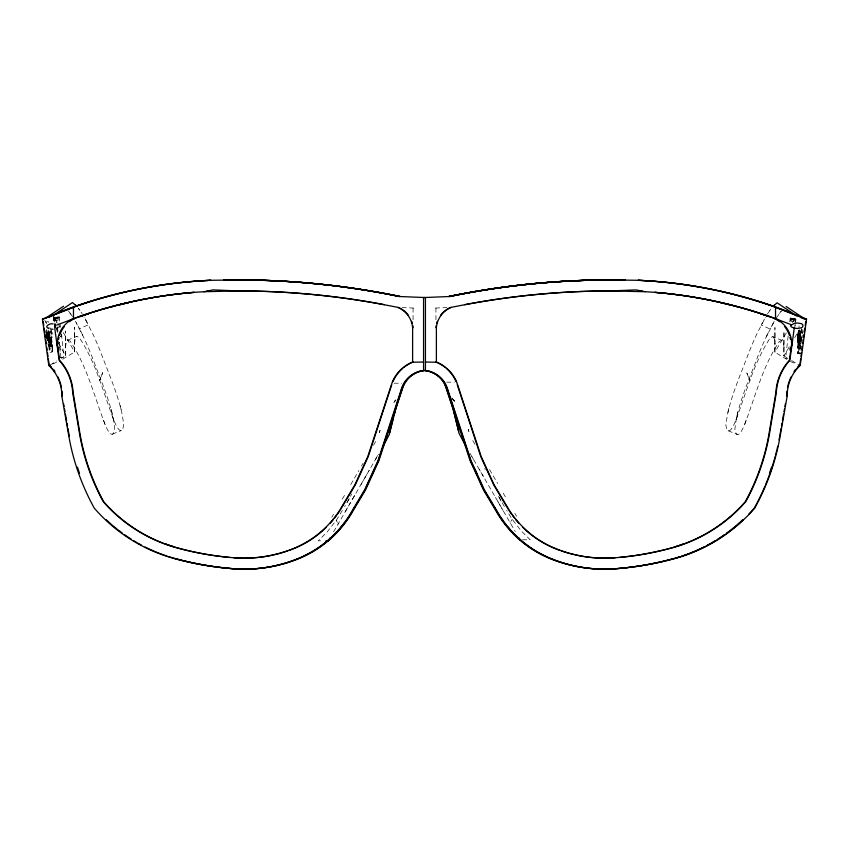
<?xml version="1.0" encoding="UTF-8"?>
<svg xmlns="http://www.w3.org/2000/svg" width="849" height="849" viewBox="0 0 849 849"><rect width="100%" height="100%" fill="white"/><g stroke="black" fill="none" stroke-linecap="round" stroke-linejoin="round"><path stroke-width="0.64" stroke-dasharray="4.25 3.18" d="M48.913 340.937L51.449 340.704L51.842 343.633L52.054 346.286L51.672 344.036L49.136 344.259L49.465 346.53L52.394 346.307L50.887 330.983M801.148 348.249L798.569 348.005L798.665 345.681M798.707 333.381L798.782 330.325M52.394 346.307L52.84 351.168L52.415 347.92L52.351 351.04L49.751 351.295L47.947 331.365M58.294 343.113L65.713 355.657L65.638 330.951L65.713 355.657L61.308 358.299M63.251 332.575L74.712 351.953L74.33 327.258L74.712 351.953L61.499 359.891M801.817 329.508C803.716 344.482 794.855 350.425 798.962 331.566M801.031 353.29C794.515 354.765 800.915 340.534 800.161 330.229M800.448 332.861L800.299 335.344L797.763 335.122L797.964 333.254L800.533 333.498L800.299 337.509L797.805 336.968M786.344 332.829L774.882 352.218L774.946 327.523L774.882 352.218L786.991 359.498M789.283 346.795L783.892 355.911L783.956 331.216L783.892 355.911L787.193 357.896M800.925 346.275L798.347 346.042L798.4 344.779M799.991 336.077L797.413 336.045M800.628 336.851L800.66 334.612L798.071 334.368C795.014 341.935 801.753 344.949 800.596 335.875M800.31 338.613L797.582 338.486L797.551 339.961L800.119 340.194L800.458 337.255M797.975 336.501L797.827 338.984M800.363 339.218C795.524 341.945 798.474 332.235 797.36 338.263L801.223 338.698L800.978 341.956L798.389 341.712L798.622 338.454M801.042 347.124C795.757 348.663 799.811 341.85 800.978 345.883M801.254 347.538L797.572 347.114L797.954 339.345M798.951 330.165L798.092 340.162M798.867 343.898L798.729 346.031L798.856 343.569L801.392 343.803M799.44 339.43L800.161 331.439L802.602 332.161M801.583 328.605L800.32 345.681M798.771 339.833L798.559 343.113M801.223 341.5L801.127 343.357L798.591 343.123L798.845 340.566L801.382 340.799M802.061 338.04L802.273 335.122M797.816 336.151L797.943 334.273M797.933 339.112L798.654 334.039M798.548 344.821L798.389 346.052M798.951 327.608L799.1 325.825M798.251 340.937L798.06 342.975M798.888 333.944L799.185 330.441M797.572 338.974L797.636 337.923L800.183 338.157L800.055 339.197M797.773 338.38L797.582 339.971M798.092 337.775L797.699 341.298M797.89 344.238L797.572 347.114M800.108 353.842L797.572 353.608L798.421 344.344L800.968 344.577M798.856 341.309L798.644 344.301L801.18 344.524M798.898 345.394L798.612 348.026M799.376 341.924L800.225 332.829M798.495 353.057L799.259 346.604L801.796 346.838M799.312 344.089L800.225 334.145M802.804 340.024L800.267 339.791L800.511 336.735M746.865 373.093L749.932 380.798L746.929 373.072M799.896 338.496L800.183 336.034L797.444 335.843L797.36 338.263M798.665 344.301L798.93 341.903L801.467 342.136M797.498 335.939L797.869 332.617L802.783 333.063M788.137 336.098L785.622 358.214L787.893 358.554M789.75 321.782L790.175 318.067L795.778 319.001L794.897 325.454M790.737 318.131L790.43 320.88L793.857 321.293L794.176 318.545L790.737 318.131L792.276 318.29M792.138 319.415L792.202 318.916C787.681 318.428 797.572 319.606 792.202 318.916L792.255 319.468L790.631 319.245L794.048 319.659L792.51 319.5M792.584 319.5L792.531 318.959M793.719 319.617L791.172 318.81L793.794 319.128M792.637 318.386L794.77 318.715L794.643 319.829L794.07 319.574M798.506 346.891L798.644 345.681L801.18 345.914M65.522 347.358L66.211 342.136L67.771 340.046L76.781 336.353L79.19 337.435C96.064 362.481 103.238 392.673 114.021 420.605A45.814 7.938 79.5 0 0 119.635 430.125L120.569 430.56A45.814 7.938 79.5 0 0 122.808 428.798L123.742 425.126L123.094 420.223A16.938 1.592 80.1 0 0 121.715 412.274C116.95 391.782 108.205 372.382 100.904 352.706A563.672 43.532 78.5 0 0 92.053 332.33L84.104 317.017M74.521 343.665L75.211 338.433L76.781 336.353M794.876 327.491L795.226 324.88M795.407 323.575L796.288 317.038M795.014 321.431L795.354 318.937L794.261 318.449A19.538 0.902 -82.3 0 0 793.465 320.933M800.108 347.347L800.204 346.742M798.442 341.723L798.527 341.16L801.063 341.383M784.073 347.623L783.383 342.391L781.823 340.311L772.823 336.618L770.404 337.69C753.53 362.735 746.356 392.938 735.574 420.871A45.814 7.938 -79.5 0 1 729.97 430.39L729.026 430.825A45.814 7.938 -79.5 0 1 726.786 429.053L725.853 425.391L726.511 420.478A16.938 1.592 -80.1 0 1 727.89 412.54C732.645 392.047 741.389 372.647 748.691 352.972A563.672 43.532 -78.5 0 1 757.541 332.585L765.49 317.271M781.823 340.311L779.414 341.394C762.54 366.439 755.355 396.632 744.584 424.564A45.814 7.938 -79.5 0 1 738.97 434.083L738.036 434.518A45.814 7.938 -79.5 0 1 735.796 432.746L734.863 429.085L735.51 424.182A16.938 1.592 -80.1 0 1 736.89 416.233C741.655 395.74 750.389 376.34 757.701 356.665A563.672 43.532 -78.5 0 1 766.551 336.289L774.5 320.975M727.89 412.54L729.376 405.854M736.89 416.233L738.386 409.547M737.42 415.808L735.574 420.871M746.197 420.17L744.584 424.564M766.551 336.289L768.748 331.619M377.614 455.51L375.056 460.211M350.467 496.283L351.688 493.959M773.301 323.002L770.096 329.03L761.245 325.05L764.365 319.203M347.167 502.459L349.862 497.44L344.63 506.62M352.558 499.074L355.391 494.171M345.384 511.469L350.361 502.863M360.974 484.546L369.071 470.537M331.832 517.253L333.498 514.367M342.349 499.074L345.193 494.171M350.764 484.546L358.872 470.537M361.451 466.09L363.107 463.236M373.496 445.279L375.629 441.597M333.593 531.835L378.495 454.279M510.44 523.249L510.111 522.676M792.414 322.567L796.458 315.732M794.675 337.669L799.397 329.688M342.306 510.44L336.607 519.821L327.045 532.09L318.184 540.834L323.278 540.834M510.939 521.35L512.212 519.323M767.358 314.088L771.21 308.612L769.619 310.819M776.368 317.791L781.377 310.967L778.629 314.512M394.329 401.8L395.867 399.932L393.766 401.768M393.766 402.755L395.942 400.176M50.293 364.911L56.904 360.942M56.947 317.876L55.44 318.587L58.793 317.664L57.223 318.386M55.111 328.234L53.699 317.919L55.217 317.367A19.538 0.902 82.3 0 1 56.31 321.272L56.628 322.949M56.48 328.966L57.424 332.458M55.864 327.852L54.697 317.622L59.303 316.985L59.865 322.004M54.824 318.746L55.408 318.492M52.542 363.988L58.178 361.685M112.408 434.179L121.418 430.485M56.427 328.743L59.059 327.364L59.059 325.804M48.329 331.216L49.146 340.322M46.674 334.379L49.284 334.135L49.603 337.308M46.228 335.44C49.995 331.906 49.115 340.003 48.881 336.554M48.106 338.231L49.412 352.388L52.054 352.133L51.216 342.869L48.68 343.092L48.902 344.758L51.481 344.514L51.407 343.261L48.871 343.495L49.136 345.511C56.236 346.679 48.064 336.841 49.263 344.556M49.327 338.178L49.348 337.499M48.393 339.282L48.605 341.85M49.539 338.931L49.529 337.478L46.504 337.817M48.796 340.502C47.693 345.235 53.604 342.497 50.972 339.038L47.056 339.335M51.481 341.914L51.662 344.036M59.303 316.985L54.697 317.622M55.302 317.462C64.694 315.435 53.689 325.284 56.002 317.399M55.376 318.078L57.286 318.354M60.969 357.673L62.179 357.535M55.217 317.367L54.792 317.42A19.538 0.902 82.3 0 1 55.875 321.325L56.204 323.013M53.699 317.919L55.493 327.82M56.108 328.871L56.925 328.765M60.481 357.62L63.855 357.132L61.69 336.268M338.295 523.716L337.966 524.289M55.514 318.078L58.358 318.226L55.694 318.035M57.201 317.208L58.719 317.048M56.904 317.919L55.747 318.057M57.509 319.956L59.037 319.797M57.148 320.052L55.631 320.211M62.115 357.344L60.948 357.482M47.99 327.884L50.664 328.107M46.599 333.721L49.136 333.487L49.21 334.145M46.387 334.602C50.165 336.268 49.475 329.794 46.079 332.15L46.101 333.19M46.271 335.705L48.764 335.206M46.292 336.278L48.839 336.045M46.483 336.48L49.019 336.246M46.462 337.573L49.019 337.329M46.812 337.913L49.359 337.679M48.138 329.89L49.592 337.86L52.15 337.626L51.12 330.059M46.663 337.509L46.791 338.411L50.675 337.987L51.12 341.627L48.043 341.977L46.897 330.622M47.003 339.165L49.571 338.921M48.202 340.003L50.738 339.77L50.409 337.117L47.799 337.371L48.16 340.598M47.353 340.332L49.964 340.311L49.645 336.724M47.395 340.545L51.375 340.725M49.879 344.853L52.415 344.62M49.486 345.787L52.022 345.554M49.582 332.118L50.898 345.925L48.34 346.159L47.767 341.892M49.518 346.243L52.054 346.01M52.415 347.92L49.879 348.154L50.091 350.52L50.25 351.412L52.787 351.178M435.452 308.06L446.935 307.603M402.065 307.603L413.548 308.06M54.453 326.027L55.387 326.027M60.491 336.724L61.839 336.724L61.521 334.007M446.691 382.177L454.342 382.177M394.063 383.207L401.715 383.207M522.57 539.794L530.222 539.794L521.36 531.06L511.798 518.781L506.726 510.451M790.44 320.88L793.751 321.272M797.519 336.957L800.055 337.191M801.286 339.653L798.75 339.42L797.572 353.608M798.665 347.761L801.201 347.994M798.941 348.207L801.477 348.44M798.644 349.746L801.212 349.99M798.049 352.706L800.586 352.94M794.77 318.715L790.175 318.067M802.867 329.667L803.165 332.288M800.161 331.439L800.267 339.791M790.292 361.483L797.052 364.253M728.177 430.751L737.187 434.444M67.771 340.046L70.18 341.128C87.065 366.174 94.239 396.377 105.011 424.309A45.814 7.938 79.5 0 0 110.625 433.828L111.559 434.264A45.814 7.938 79.5 0 0 113.798 432.491L114.742 428.83L114.084 423.916A16.938 1.592 80.1 0 0 112.705 415.968C107.95 395.475 99.206 376.086 91.894 356.41A563.672 43.532 78.5 0 0 83.053 336.024L75.105 320.71M791.597 360.549L799.302 365.176M452.453 399.147L454.639 400.728M453.186 399.996L454.639 401.715M454.173 400.76L451.817 397.958L454.077 400.76M70.966 314.247L68.228 310.713L73.226 317.526M772.823 336.618L774.384 338.698L775.073 343.919M79.976 310.554L78.384 308.346L82.236 313.833M336.193 520.352L337.467 522.39M504.338 506.503L497.323 494.086M53.137 315.467L57.18 322.312M57.859 323.448L60.555 328.011M44.806 320.306L46.822 323.724M50.876 330.569L54.24 336.268M479.324 469.508L480.258 471.099M473.349 459.171L471.895 456.656M482.115 474.304L483.346 476.438M472.776 440.567L474.909 444.25M489.533 469.508L497.641 483.506M503.213 493.142L506.046 498.045M514.908 513.337L516.574 516.213M469.911 453.239L515.247 531.548M498.045 501.833L503.022 510.44M495.529 497.493L495.848 498.045M499.085 497.408L501.239 501.419M85.24 318.937L88.36 324.785L79.498 328.765L76.293 322.737M80.846 331.365L83.053 336.024M484.726 468.584L485.214 469.709M105.011 424.309L103.398 419.915M114.021 420.605L112.174 415.543M50.611 340.067L50.738 339.77M49.677 338.029L49.369 335.588L49.497 336.459M120.218 405.589L121.715 412.274M111.208 409.292L112.705 415.968M48.637 322.471L48.467 321.665L45.804 321.93L45.91 323.968M51.078 331.471L51.524 333.816M51.683 340.099L50.643 331.694M49.316 331.152L49.518 332.246M46.982 332.479L46.504 329.529M50.526 341.383L49.783 332.702M51.534 340.056L51.885 342.105M51.439 344.524L51.258 343.293M61.213 334.007L61.637 336.724L61.287 334.028M60.608 336.108L60.81 336.459M49.56 337.817L49.794 339.441M47.257 339.674L46.992 337.711M46.833 335.822L47.141 338.263M51.672 345.278L51.396 343.261M58.655 341.447L58.984 343.834M53.317 316.773L54.898 328.542M50.876 345.936L50.59 343.771M45.719 330.93L46.069 333.54M48.934 335.079L49.125 336.703M61.446 336.108L61.521 336.724M60.544 336.108L60.619 336.724M60.014 323.299L60.459 327.205M60.046 351.295L59.855 349.3A20.472 0.945 82.3 0 0 59.621 347.082M49.433 338.157L49.316 337.106L46.769 337.34L46.897 338.38M47.321 338.549L47.035 333.137M46.271 333.158L48.807 332.49L49.306 336.437L46.759 336.342M435.94 308.06L435.94 319.861M413.06 308.06L413.06 319.861M53.88 323.936A11.812 11.759 -90 0 1 55.599 324.191M56.904 327.098A20.472 0.945 82.3 0 1 57.647 331.874M59.048 342.232A20.472 0.945 82.3 0 1 59.345 344.715M60.661 357.376A19.538 0.902 82.3 0 0 60.629 353.004L60.279 349.236A20.472 0.945 82.3 0 0 59.483 342.168M57.329 327.035A20.472 0.945 82.3 0 1 58.072 331.821M793.889 320.996A19.538 0.902 -82.3 0 1 794.685 318.502M789.199 350.319A20.472 0.945 -82.3 0 1 789.432 348.111M379.779 431.451L379.514 432.64L380.055 430.231L379.779 431.451M102.708 372.669L99.673 380.532L102.708 372.669M468.627 430.411L468.351 429.201L468.892 431.61L468.627 430.411"/><path stroke-width="1.27" d="M791.608 344.269L789.411 360.316L787.373 362.672A52.065 51.874 -90 0 0 775.869 392.62L768.939 434.21A219.36 218.522 -90 0 1 747.576 497.45L745.263 501.748L741.007 506.428A151.875 151.292 -90 0 1 671.792 547.817A303.645 302.488 90 0 1 619.537 557.369M794.367 327.332L789.857 360.316L787.819 362.672A52.065 51.874 -90 0 0 776.315 392.62L769.385 434.21A219.36 218.522 90 0 1 748.022 497.45L745.709 501.748L741.453 506.428A151.875 151.292 -90 0 1 672.228 547.817A303.645 302.488 -90 0 1 619.982 557.369L614.772 557.772A133.346 132.837 90 0 1 575.749 554.981M800.649 358.978L799.769 365.42A41.07 40.911 -90 0 0 797.752 367.437M801 356.41L801.53 352.547M801.881 349.968L802.231 347.4M802.761 343.537L803.292 339.674M803.642 337.095L803.992 334.527M804.343 331.948L804.873 328.085M805.223 325.517L805.754 321.654M210.488 280.308A478.284 476.459 -90 0 0 75.794 306.256L42.45 319.075L48.786 365.42A41.07 40.911 90 0 1 61.807 396.08L68.843 436.195A230.206 229.336 -90 0 0 94.292 508.148A162.775 162.159 90 0 0 173.78 558.398A314.926 313.727 90 0 0 233.008 568.734A144.319 143.778 -90 0 0 297.394 558.822A110.306 109.892 -90 0 0 352.377 510.387L364.667 489.799L377.996 460.583L401.598 388.407A26.255 26.16 90 0 1 423.566 370.504L425.434 370.504A26.255 26.16 -90 0 1 447.402 388.407L471.004 460.583L484.333 489.799L496.623 510.387A110.306 109.892 90 0 0 551.606 558.822A144.319 143.778 90 0 0 615.992 568.734A314.926 313.727 -90 0 0 675.22 558.398A162.775 162.159 -90 0 0 754.708 508.148A230.206 229.336 90 0 0 780.157 436.195L787.193 396.08A41.07 40.911 -90 0 1 800.214 365.42L806.55 319.075L773.206 306.256A478.284 476.459 -90 0 0 638.512 280.308M779.711 436.195L781.069 428.427M781.526 425.837L781.982 423.248M782.438 420.669L783.574 414.195M784.03 411.606L784.476 409.016M784.932 406.438L785.389 403.848M389.712 432.64L395.867 408.486M390.137 430.761L389.32 434.455L383.186 446.16M390.264 430.231L393.416 417.379M394.021 415.108L394.658 412.816M394.658 412.752L394.838 412.126M396.154 407.52L396.706 405.642M397.82 401.991L398.468 399.89M398.542 399.646L399.921 395.411M391.718 384.735L368.233 456.571L355.402 484.673L340.396 509.825M400.208 394.562L402.288 388.577M401.333 389.723L402.267 387.186M402.787 387.186L404.273 383.207M325.836 540.834L328.383 540.834L330.155 537.767M353.577 508.689L354.808 506.662M344.758 522.453L337.244 532.09L328.383 540.834M774.171 305.216L773.566 305.884L777.1 302.817L796.458 315.732M46.281 317.728L63.484 306.256M53.137 315.467L72.494 302.552L76.028 305.619L75.487 305.024M44.19 318.746L76.272 306.256A478.284 476.459 90 0 1 142.674 288.395M48.637 317.314L52.012 315.924M56.628 325.135L78.915 316.645A467.29 465.507 -90 0 1 193.742 292.364L204.322 291.716L213.035 289.88L238.113 290.931A791.565 788.551 90 0 1 383.918 304.674L398.425 307.455A24.122 24.027 -90 0 1 408.581 315.52M59.175 312.209L75.328 306.256A478.284 476.459 90 0 1 210.021 280.308L238.081 279.937M70.467 319.924L79.392 316.645A467.29 465.507 -90 0 1 194.188 292.364A467.29 465.507 90 0 0 79.392 316.645M423.566 362.045L412.126 362.226A37.26 37.123 -90 0 0 392.44 381.668L367.787 456.571L354.967 484.673L339.95 509.825A99.354 98.972 90 0 1 293.266 548.634A133.346 132.837 90 0 1 233.783 557.772M413.06 362.045L412.572 362.226A37.26 37.123 90 0 0 403.498 367.67M206.583 291.26L208.907 290.804M440.419 315.52A24.122 24.027 -90 0 1 450.575 307.455L465.082 304.664A791.565 788.551 -90 0 1 610.887 290.931L635.965 289.88L645.155 291.716L610.41 290.931A791.565 788.551 -90 0 0 464.615 304.674M612.967 290.836L610.41 290.931M203.845 291.716L238.59 290.931A791.565 788.551 -90 0 1 384.385 304.674M610.919 279.937L638.979 280.308A478.284 476.459 90 0 1 773.672 306.256L789.825 312.209M223.637 279.937L238.972 279.937A802.878 799.822 -90 0 1 400.187 296.503M610.049 279.937A802.878 799.822 -90 0 0 448.813 296.503A802.878 799.822 90 0 1 610.028 279.937L625.363 279.937M645.155 291.716L655.258 292.364A467.29 465.507 90 0 1 770.085 316.645L791.289 324.689M74.404 306.945L73.47 306.945L73.47 318.651A28.346 28.24 -90 0 0 57.679 339.229L57.233 345.193L57.923 348.175M774.596 306.945L775.53 306.945L775.53 318.651A28.346 28.24 90 0 1 791.321 339.229L791.767 345.193L791.077 348.175M73.47 318.651L74.404 318.651A28.346 28.24 90 0 0 69.3 321.75M775.53 318.651L774.596 318.651A28.346 28.24 -90 0 1 779.7 321.75M42.45 319.075L43.384 319.075M805.616 319.075L806.55 319.075M52.999 323.904C50.218 322.864 43.426 326.695 48.711 328.457M52.999 329.263L52.065 329.232M425.434 362.045L436.874 362.226A37.26 37.123 -90 0 1 456.56 381.668L481.213 456.571L494.033 484.673L509.05 509.825A99.354 98.972 90 0 0 555.734 548.634A133.346 132.837 -90 0 0 615.217 557.772M48.786 365.42L49.72 365.42A41.07 40.911 90 0 1 51.078 366.747M800.214 365.42L799.28 365.42A41.07 40.911 90 0 0 797.922 366.747M238.59 290.931L236.033 290.836M640.093 290.804L642.417 291.26M435.94 362.045L436.428 362.226A37.26 37.123 -90 0 1 445.502 367.67M769.608 316.645A467.29 465.507 -90 0 0 654.791 292.364A467.29 465.507 90 0 1 769.64 316.645L778.533 319.924M804.81 318.746L772.728 306.256A478.284 476.459 -90 0 0 706.315 288.395M800.968 317.579L804.343 318.959M786.11 306.51L804.396 318.704M518.251 538.054L520.023 539.794L518.803 537.693M501.6 518.781L502.958 520.543M508.158 527.197L510.408 530.094M494.214 506.63L495.445 508.657M508.604 509.825L493.598 484.673L480.767 456.571L457.282 384.735M465.963 446.425L459.086 433.414L458.269 429.732M475.26 470.293L476.82 473.71L474.761 469.136M452.538 407.446L444.133 382.177M452.559 407.52L454.385 414.068M447.073 388.683L447.985 391.156M453.769 411.797L458.693 431.61M454.99 416.35L458.142 429.191M63.611 403.848L64.068 406.438M64.524 409.016L64.97 411.606M65.426 414.195L66.562 420.669M67.018 423.248L67.474 425.837M67.931 428.427L69.289 436.195M57.392 344.269L59.589 360.316L61.627 362.672A52.065 51.874 -90 0 1 73.131 392.62L80.061 434.21A219.36 218.522 90 0 0 101.424 497.45L103.737 501.748L107.993 506.428A151.875 151.292 -90 0 0 177.208 547.817A303.645 302.488 90 0 0 229.463 557.369M54.814 328.637L59.143 360.316L61.181 362.672A52.065 51.874 90 0 1 72.685 392.62L79.615 434.21A219.36 218.522 90 0 0 100.978 497.45L103.291 501.748L107.547 506.428A151.875 151.292 90 0 0 176.772 547.817A303.645 302.488 90 0 0 229.018 557.369L234.228 557.772A133.346 132.837 90 0 0 273.251 554.981M43.246 321.654L43.777 325.517M44.127 328.085L44.657 331.948M45.008 334.527L45.358 337.095M45.708 339.674L46.239 343.537M46.769 347.4L47.12 349.968M47.47 352.547L48 356.41M48.351 358.978L49.231 365.42A41.07 40.911 90 0 1 51.248 367.437M436.386 362.045L436.386 327.714A24.122 24.027 -90 0 1 451.042 307.455M425.434 370.504L425.434 297.521L423.566 297.521L423.566 370.504M412.614 362.045L412.614 327.714A24.122 24.027 -90 0 0 397.958 307.455M172.909 546.416A151.875 151.292 90 0 1 165.863 544.029M411.669 321.315A24.122 24.027 -90 0 1 412.338 323.405M412.816 325.538A24.122 24.027 -90 0 1 413.092 327.714M51.885 368.148A41.07 40.911 90 0 1 54.835 371.883M57.774 376.776A41.07 40.911 90 0 1 58.974 379.365M59.345 380.246A41.07 40.911 90 0 1 60.841 384.767M61.075 385.69A41.07 40.911 90 0 1 61.489 387.547M62.041 391.325A41.07 40.911 90 0 1 62.253 396.08M183.936 560.913A314.926 313.727 90 0 0 233.454 568.734A144.319 143.778 90 0 0 297.829 558.822A110.306 109.892 90 0 0 352.823 510.387L365.112 489.799L378.442 460.583L402.044 388.407A26.255 26.16 -90 0 1 424.012 370.504M182.726 560.616A314.926 313.727 90 0 1 180.285 560.011M179.075 559.693A314.926 313.727 90 0 1 174.225 558.398M392.885 381.668A37.26 37.123 90 0 1 402.596 368.434M339.791 510.769A99.354 98.972 -90 0 1 337.265 514.473M336.597 515.385A99.354 98.972 -90 0 1 334.559 518.06M333.158 519.811A99.354 98.972 -90 0 1 330.219 523.196M326.334 527.25A99.354 98.972 -90 0 1 293.712 548.634A133.346 132.837 90 0 1 289.031 550.417M287.843 550.831A133.346 132.837 90 0 1 274.482 554.705M238.017 279.937A802.878 799.822 90 0 1 399.253 296.503L424.521 297.521L449.747 296.503A802.878 799.822 -90 0 1 610.983 279.937M58.613 339.229A28.346 28.24 90 0 1 59.037 337.276M59.6 335.355A28.346 28.24 90 0 1 64.333 326.621M215.232 566.739A314.926 313.727 -90 0 0 233.942 568.734A144.319 143.778 -90 0 0 298.328 558.822A110.306 109.892 -90 0 0 353.311 510.387L365.601 489.799L378.93 460.583L402.532 388.407A26.255 26.16 -90 0 1 424.5 370.504A26.255 26.16 90 0 1 446.468 388.407L470.07 460.583L483.399 489.799L495.689 510.387A110.306 109.892 90 0 0 550.672 558.822A144.319 143.778 -90 0 0 615.058 568.734A314.926 313.727 90 0 0 633.768 566.739M213.99 566.559A314.926 313.727 -90 0 1 204.078 564.999M202.847 564.776A314.926 313.727 -90 0 1 184.435 560.913M183.214 560.616A314.926 313.727 -90 0 1 180.773 560.011M179.564 559.693A314.926 313.727 -90 0 1 174.714 558.398M173.44 558.048A162.775 162.159 90 0 1 168.367 556.509M167.104 556.106A162.775 162.159 90 0 1 145.094 547M141.571 545.175A162.775 162.159 90 0 1 138.079 543.264M136.933 542.607A162.775 162.159 90 0 1 133.516 540.58M131.266 539.179A162.775 162.159 90 0 1 124.644 534.764M122.489 533.225A162.775 162.159 90 0 1 118.255 530.031M117.215 529.214A162.775 162.159 90 0 1 113.108 525.86M112.1 525A162.775 162.159 90 0 1 106.199 519.662M53.604 369.602A41.07 40.911 90 0 1 54.771 371.109M143.969 288.14A478.284 476.459 90 0 1 210.955 280.308M79.509 473.233A230.206 229.336 -90 0 1 77.461 467.183M51.248 329.136A11.812 11.759 -90 0 1 50.399 328.966M683.137 544.029A151.875 151.292 90 0 1 676.091 546.416M435.908 327.714A24.122 24.027 -90 0 1 436.184 325.538M436.662 323.405A24.122 24.027 -90 0 1 437.331 321.315M786.747 396.08A41.07 40.911 -90 0 1 786.959 391.325M787.511 387.547A41.07 40.911 -90 0 1 787.925 385.69M788.159 384.767A41.07 40.911 -90 0 1 789.655 380.246M790.026 379.365A41.07 40.911 -90 0 1 791.226 376.776M794.165 371.883A41.07 40.911 -90 0 1 797.115 368.148M669.925 559.693A314.926 313.727 -90 0 0 674.775 558.398A162.775 162.159 -90 0 0 717.108 539.879M668.715 560.011A314.926 313.727 -90 0 1 666.274 560.616M665.064 560.913A314.926 313.727 -90 0 1 615.546 568.734A144.319 143.778 -90 0 1 551.171 558.822A110.306 109.892 -90 0 1 496.177 510.387L483.888 489.799L470.558 460.583L446.956 388.407A26.255 26.16 -90 0 0 424.988 370.504M748.914 514.038A162.775 162.159 -90 0 0 754.273 508.148A230.206 229.336 -90 0 0 757.287 502.523M743.289 519.662A162.775 162.159 -90 0 1 725.927 534M724.844 534.764A162.775 162.159 -90 0 1 718.222 539.179M446.404 368.434A37.26 37.123 -90 0 1 456.115 381.668M522.666 527.25A99.354 98.972 90 0 0 555.288 548.634A133.346 132.837 90 0 0 559.969 550.417M518.781 523.196A99.354 98.972 90 0 1 515.842 519.811M514.441 518.06A99.354 98.972 90 0 1 512.403 515.385M511.735 514.473A99.354 98.972 90 0 1 509.209 510.769M574.518 554.705A133.346 132.837 90 0 1 561.157 550.831M779.488 437.447A230.206 229.336 -90 0 1 779.011 439.962M777.716 446.224A230.206 229.336 -90 0 1 777.153 448.718M776.856 449.959A230.206 229.336 -90 0 1 775.615 454.915M775.286 456.157A230.206 229.336 -90 0 1 773.906 461.071M773.545 462.302A230.206 229.336 -90 0 1 765.395 485.161M764.896 486.339A230.206 229.336 -90 0 1 762.848 491.019M762.317 492.187A230.206 229.336 -90 0 1 757.87 501.388M784.667 326.621A28.346 28.24 -90 0 1 789.4 335.355M789.963 337.276A28.346 28.24 -90 0 1 790.387 339.229M674.286 558.398A314.926 313.727 90 0 1 669.437 559.693M668.227 560.011A314.926 313.727 90 0 1 665.786 560.616M664.565 560.913A314.926 313.727 90 0 1 646.153 564.776M644.922 564.999A314.926 313.727 90 0 1 635.01 566.559M742.801 519.662A162.775 162.159 -90 0 1 736.9 525M735.892 525.86A162.775 162.159 -90 0 1 731.785 529.214M730.745 530.031A162.775 162.159 -90 0 1 726.511 533.225M724.356 534.764A162.775 162.159 -90 0 1 717.734 539.179M715.484 540.58A162.775 162.159 -90 0 1 712.067 542.607M710.921 543.264A162.775 162.159 -90 0 1 707.429 545.175M703.906 547A162.775 162.159 -90 0 1 681.896 556.106M680.633 556.509A162.775 162.159 -90 0 1 675.56 558.048M794.229 371.109A41.07 40.911 90 0 1 795.396 369.602M638.034 280.308A478.284 476.459 -90 0 1 705.01 288.14M771.539 467.183A230.206 229.336 90 0 1 769.491 473.233M708.066 299.941A467.29 465.507 -90 0 1 710.602 300.461M720.716 302.668A467.29 465.507 -90 0 1 732.018 305.428M737.017 306.744A467.29 465.507 -90 0 1 739.521 307.423M760.566 313.748A467.29 465.507 -90 0 1 769.152 316.645M790.568 325.57L791.342 326.939L794.324 328.128A11.812 11.759 -90 0 0 799.525 328.117C804.141 328.298 804.141 323.172 799.525 323.342A11.812 11.759 -90 0 0 794.324 323.342L790.568 325.57M610.537 279.937L597.356 280.053A802.846 799.79 90 0 0 449.301 296.503A802.878 799.822 90 0 1 610.505 279.937M251.644 280.053L238.463 279.937A802.878 799.822 -90 0 1 399.72 296.503A802.846 799.79 -90 0 0 251.644 280.053M88.434 313.748A467.29 465.507 -90 0 0 79.848 316.645A467.29 465.507 90 0 1 88.445 313.748M111.983 306.744A467.29 465.507 -90 0 0 109.479 307.423A467.29 465.507 90 0 1 111.994 306.744M128.284 302.668A467.29 465.507 -90 0 0 116.982 305.428A467.29 465.507 90 0 1 128.305 302.668M140.934 299.941A467.29 465.507 -90 0 0 138.398 300.461A467.29 465.507 90 0 1 140.945 299.941"/></g></svg>
